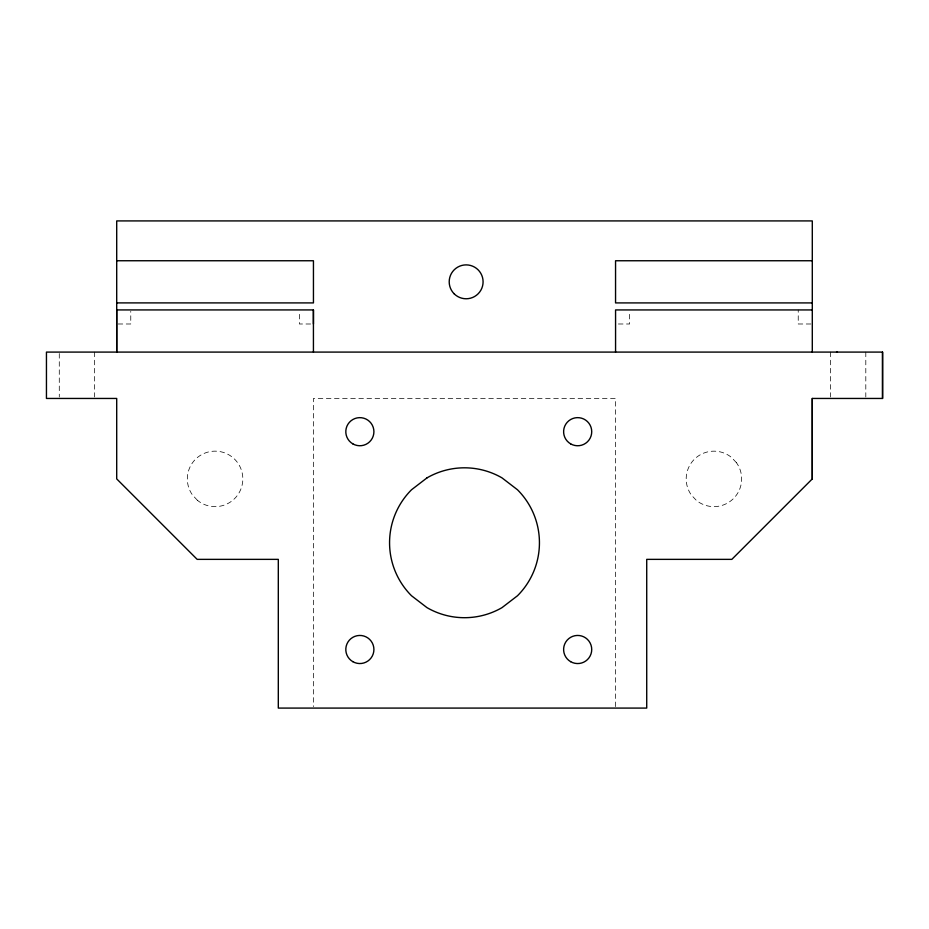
<?xml version="1.0" encoding="UTF-8"?>
<svg xmlns="http://www.w3.org/2000/svg" width="929" height="929" viewBox="0 0 929 929"><rect width="100%" height="100%" fill="white"/><g stroke="black" fill="none" stroke-linecap="round" stroke-linejoin="round"><path stroke-width="0.7" stroke-dasharray="4.64 3.48" d="M118.111 323.989L130.768 323.989L130.768 311.343M310.623 324L299.382 323.989L299.382 311.343M618.377 323.989L629.618 323.989L629.618 311.343M810.889 323.989L798.232 323.989L798.232 309.938M865.805 352.091L865.805 396.997M830.445 352.091L830.445 396.997M615.555 706.632L615.555 398.448L313.445 398.448L313.445 706.632M94.653 352.091L94.653 396.997M59.282 353.543L59.282 396.997M736.453 462.7L731.495 457.416A27.754 27.754 0 0 0 691.397 495.099L696.355 500.383A27.754 27.754 0 0 0 736.453 462.7M197.505 500.383L192.547 495.099A27.754 27.754 0 0 1 209.919 451.633A27.754 27.754 0 0 1 241.97 485.751A27.754 27.754 0 0 1 197.505 500.383"/><path stroke-width="1.39" d="M313.433 352.079L313.421 309.926L116.694 309.926L116.706 352.091L116.706 220.916L812.294 220.916L812.294 352.091M812.294 478.899L812.294 398.448L882.55 398.448L882.55 352.091L46.45 352.091L46.45 398.448L116.706 398.448L116.706 478.899L197.169 559.363L278.305 559.363L278.305 708.084L646.723 708.084L646.723 559.363L731.831 559.363L812.294 478.899L812.294 398.448M882.55 398.448L882.55 352.091M116.706 260.747L313.445 260.759L313.445 302.912L116.706 302.9M812.294 260.747L615.555 260.759L615.555 302.912L812.294 302.912M812.294 309.938L615.567 309.938L615.567 352.091M836.541 352.091L837.435 352.091M313.433 309.949L313.433 324M427.026 477.854L411.512 489.769A74.947 74.947 0 0 0 411.512 595.756L427.026 607.659A74.947 74.947 0 0 0 501.974 607.659L517.488 595.756A74.947 74.947 0 0 0 517.488 489.769L501.974 477.854A74.947 74.947 0 0 0 427.026 477.854M570.638 661.669A14.051 14.051 0 0 0 591.727 649.499A14.051 14.051 0 0 0 570.638 637.329A14.051 14.051 0 0 0 570.638 661.669M570.638 443.865A14.051 14.051 0 0 0 591.727 431.695A14.051 14.051 0 0 0 570.638 419.525A14.051 14.051 0 0 0 570.638 443.865M352.834 443.865A14.051 14.051 0 0 0 373.911 431.695A14.051 14.051 0 0 0 352.834 419.525A14.051 14.051 0 0 0 352.834 443.865M352.834 661.669A14.051 14.051 0 0 0 373.911 649.499A14.051 14.051 0 0 0 352.834 637.329A14.051 14.051 0 0 0 352.834 661.669M454.165 293.808A16.943 16.943 0 0 0 482.511 286.213A16.943 16.943 0 0 0 461.759 265.462A16.943 16.943 0 0 0 454.165 293.808"/></g></svg>
